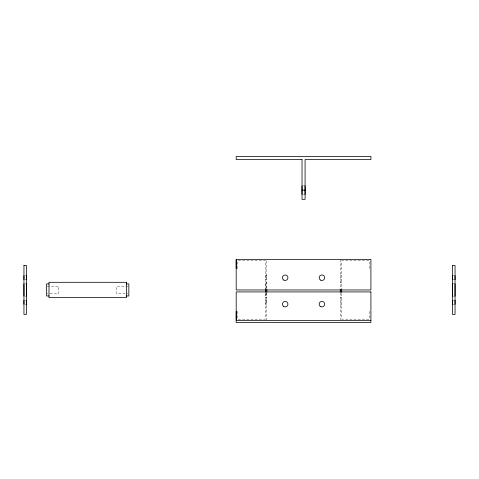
<?xml version="1.0" encoding="UTF-8"?>
<svg xmlns="http://www.w3.org/2000/svg" width="479" height="479" viewBox="0 0 479 479"><rect width="100%" height="100%" fill="white"/><g stroke="black" fill="none" stroke-linecap="round" stroke-linejoin="round"><path stroke-width="0.36" stroke-dasharray="2.4 1.8" d="M237.602 311.392L237.602 319.17L265.402 319.17L265.402 292.549M237.602 268.527L237.602 260.75L265.402 260.75L265.402 288.849M266.809 320.577L266.809 292.944M266.809 288.466L266.809 260.085M303.249 185.876L305.081 185.876M303.249 194.414L305.081 194.414M25.177 275.73L26.399 275.718M340.294 275.73L341.701 275.718M453.212 275.73L455.05 275.718M25.177 279.694L26.399 279.694M340.294 279.694L341.701 279.7M453.212 279.694L455.05 279.694M340.294 282.185L341.701 282.185M25.177 283.837L26.399 283.837M453.212 283.837L455.05 283.837M47.265 286.286L58.791 286.286L58.791 293.627L47.265 293.627M128.127 286.286L116.601 286.286L116.601 293.633L128.127 293.633M25.177 296.082L26.399 296.082M453.212 296.082L455.05 296.082M340.294 297.734L341.701 297.734M25.177 300.213L26.399 300.219M340.294 300.213L341.701 300.225M453.212 300.213L455.05 300.219M25.177 304.189L26.399 304.195M340.294 304.195L341.701 304.189M453.212 304.189L455.05 304.195M369.501 268.527L369.501 260.75L341.701 260.75L341.701 289.478M369.501 311.392L369.501 319.17L341.701 319.17L341.701 292.549M340.294 259.343L340.294 288.466M340.294 292.777L340.294 319.828M266.809 288.136L266.809 282.185L265.402 282.185L265.402 289.478M266.809 292.777L266.809 297.734L265.402 297.734L265.402 292.777M266.809 275.724L265.402 275.73L265.402 279.7L266.809 279.694L266.809 275.724M266.809 300.225L265.402 300.225L265.402 304.195L266.809 304.195L266.809 300.213"/><path stroke-width="0.72" d="M236.195 311.392L236.195 320.577L370.914 320.577M236.195 268.527L236.195 259.343L370.914 259.343L370.914 289.957L236.195 289.957L236.195 259.343M302.021 190.145L305.081 190.145M48.996 283.945L46.547 283.945L46.547 295.974L48.996 295.974M126.396 283.939L128.845 283.939L128.845 295.98L126.396 295.98M455.05 275.718L455.05 279.7M455.05 283.837L455.05 296.082M455.05 300.213L455.05 304.195M452.601 275.718L452.601 279.7M452.601 283.837L452.601 296.082M452.601 300.213L452.601 304.195M341.701 289.591L341.701 292.16M340.294 289.214L340.294 292.196M305.081 185.876L305.081 194.414M302.021 185.876L302.021 194.414M266.809 289.214L266.809 292.196M265.402 289.591L265.402 292.16M26.399 275.718L26.399 279.7M26.399 283.837L26.399 296.082M26.399 300.213L26.399 304.195M23.95 275.718L23.95 279.7M23.95 283.837L23.95 296.082M23.95 300.213L23.95 304.195M23.95 265.462L23.95 314.452L26.399 314.452L26.399 265.462L23.95 265.462M302.021 159.525L302.021 199.33L305.081 199.33L305.081 159.525L370.914 159.525L370.914 156.465L236.195 156.465L236.195 159.525L302.021 159.525M452.601 265.462L452.601 314.452L455.05 314.452L455.05 265.462L452.601 265.462M126.396 282.305L48.996 282.305L48.996 297.615L126.396 297.615L126.396 282.305M370.914 291.921L236.195 291.921L236.195 322.535L370.914 322.535L370.914 291.921M283.802 306.554A2.754 2.754 0 0 0 287.939 304.165A2.754 2.754 0 0 0 283.802 301.776A2.754 2.754 0 0 0 283.802 306.554M320.223 306.332A2.754 2.754 0 0 0 324.648 304.554A2.754 2.754 0 0 0 320.9 301.608A2.754 2.754 0 0 0 320.223 306.332M320.529 280.083A2.754 2.754 0 0 0 324.678 277.736A2.754 2.754 0 0 0 320.565 275.311A2.754 2.754 0 0 0 320.529 280.083M283.802 280.095A2.754 2.754 0 0 0 287.939 277.712A2.754 2.754 0 0 0 283.802 275.323A2.754 2.754 0 0 0 283.802 280.095"/></g></svg>
